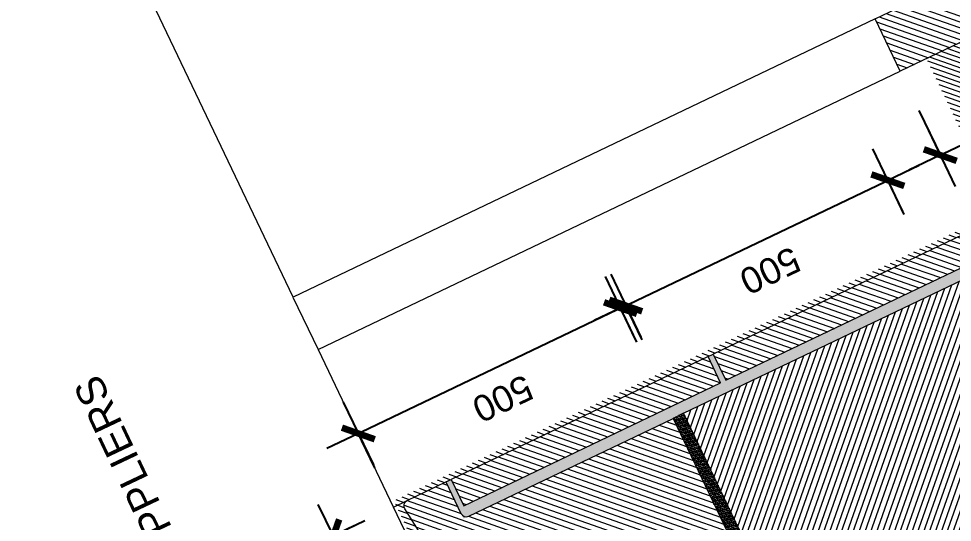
# Model space of a CAD drawing. Header units: metres. Extents: x 678805 to 1359287, y 2747329 to 5497370.
# Drawn here: x 679488.619 to 679490.226, y 2747422.507 to 2747423.374 of the extents above; entities that cross this region are included whole.
import ezdxf
from ezdxf import colors
from ezdxf.entities.mleader import LeaderData, LeaderLine
from ezdxf.math import Vec2, Vec3

# ---------------------------------------------------------------- set-up
doc = ezdxf.new("R2010")
doc.units = ezdxf.units.M
for name, color, linetype, true_color in [('02-L-Waterfeatures 01', 7, 'Continuous', 0x4da6ff), ('XREF_MON_WATERFEATURE$0$01-TX-Dimensions_1-25', 7, 'Continuous', 0x3f5f7f), ('XREF_MON_WATERFEATURE$0$EIT_3 TR sorra', 7, 'Continuous', 0xd8ceb0)]:
    doc.layers.add(name, color=color, linetype=linetype, true_color=true_color)
for name, color, linetype in [('XREF_MON_WATERFEATURE$0$01-TX', 7, 'Continuous'), ('XREF_MON_WATERFEATURE$0$02-L-Waterfeatures 02', 152, 'Continuous'), ('XREF_MON_WATERFEATURE$0$COTAUX', 7, 'Continuous')]:
    doc.layers.add(name, color=color, linetype=linetype)
doc.layers.add('XREF_MON_WATERFEATURE$0$02-L-projecció', color=7, linetype='Continuous', lineweight=5, true_color=0x636363)
doc.layers.add('XREF_MON_WATERFEATURE$0$02-L-projecció 2', color=7, linetype='Continuous', lineweight=5, true_color=0x636363)
doc.layers.add('XREF_MON_WATERFEATURE$0$02-L-seccionat', color=6, linetype='Continuous', lineweight=5)
doc.layers.add('XREF_MON_WATERFEATURE$0$3-TR Formigó', color=252, linetype='Continuous', lineweight=0)
doc.styles.add('XREF_MON_WATERFEATURE$0$Standard', font='arial.ttf')
doc.dimstyles.new('XREF_MON_WATERFEATURE$0$E20', dxfattribs={"dimscale": 0.03, "dimtxt": 1.5, "dimasz": 0.2, "dimexe": 0.1, "dimexo": 2.5, "dimgap": 1, "dimtad": 1, "dimdec": 0, "dimlfac": 1000, "dimzin": 0, "dimdsep": 46, "dimtxsty": 'XREF_MON_WATERFEATURE$0$Standard', "dimblk1": 'XREF_MON_WATERFEATURE$0$LINCOT200', "dimblk2": 'XREF_MON_WATERFEATURE$0$LINCOT200', "dimsah": 1, "dimcen": 0.1, "dimdle": 0.1, "dimclrt": 256, "dimadec": 0, "dimazin": 0, "dimtfac": 0.01538461538461539, "dimtdec": 0, "dimtofl": 0, "dimtmove": 0, "dimatfit": 3, "dimldrblk": 'XREF_MON_WATERFEATURE$0$LINCOT200', "dimfxl": 1, "dimtolj": 1, "dimtzin": 0, "dimarcsym": 0})
pattern_1 = [(44.99999999989516, (-45.99746788525954, 30.80656202230603), (-0.006735192090789537, 0.006735192090814185), [])]

# ---------------------------------------------------------------- blocks, each defined once
blk = doc.blocks.new('XREF_MON_WATERFEATURE$0$WaterFall Channel')
at = {"layer": 'XREF_MON_WATERFEATURE$0$3-TR Formigó'}
h = blk.add_hatch(dxfattribs=at)
h.set_pattern_fill('ANSI31', color=256, scale=0.002999999999999998, angle=-18.27604261032588, style=0)
h.set_pattern_definition(pattern_1)
h.paths.add_polyline_path([(0.09851920045912266, -5.111424252390862e-05), (-1.862645149230957e-09, -4.21903096139431e-05), (-1.586973667144775e-06, -0.3450375250540674), (0.09851920185610652, -0.3450375245884061)])
h = blk.add_hatch(dxfattribs=at)
h.set_pattern_fill('ANSI31', color=256, scale=0.002999999999999998, angle=-18.27604261032588, style=0)
h.set_pattern_definition(pattern_1)
edge = h.paths.add_edge_path()
edge.add_line((0.2580314185521885, -0.3999952720651739), (0.0985192027874291, -0.3999831625260413))
edge.add_line((0.0985192027874291, -0.3999831625260413), (0.09850334841758013, -0.3750360794365406))
edge.add_line((0.09850334841758013, -0.3750360794365406), (8.132075890898705e-06, -0.3750389693304896))
edge.add_line((8.132075890898705e-06, -0.3750389693304896), (2.610962837934494e-06, -0.4999805477447808))
edge.add_line((2.610962837934494e-06, -0.4999805477447808), (0.4298762682080269, -0.5000129554420709))
edge.add_line((0.4298762682080269, -0.5000129554420709), (0.4298762682080269, -0.1000000004656613))
edge.add_line((0.4298762682080269, -0.1000000004656613), (0.4998762682080269, -0.1000000004656613))
edge.add_line((0.4998762682080269, -0.1000000004656613), (0.4998762686548925, -0.02505663478112696))
edge.add_arc((0.4898366796350784, -0.02645006639107605), 0.01013582751127793, 7.901811386936648, 96.45579607710752)
edge.add_line((0.4886970412917435, -0.01637851120904088), (0.3952812625161918, -0.0274717642880464))
edge.add_line((0.3952812625161918, -0.0274717642880464), (0.2580314185521885, -0.3999952720651739))
at = {"layer": 'XREF_MON_WATERFEATURE$0$02-L-seccionat'}
blk.add_lwpolyline([(4.656612873077393e-10, -4.656612873077393e-10), (0.09851920325309038, -4.656612873077393e-10), (0.09851920325309038, -0.3899839207848978, 0.4141913255382975), (0.1085184440340928, -0.3999839207560771), (0.2510580586641579, -0.399994742634442, 0.3142384861403481), (0.260442213579803, -0.3934518925298635), (0.3931626223038822, -0.0332221772634832, -0.2820400704616889), (0.4013667897201669, -0.02674909950616764), (0.4886970412917435, -0.01637851120904088, -0.4492722296790671), (0.4998762696050107, -0.02630873816087842), (0.4998762682080269, -0.1000000004656613), (0.4398762682080269, -0.1000000004656613, 0.414213562373095), (0.4298762682080269, -0.1100000004656613), (0.4298762682080269, -0.5000129554420709), (-2.265442162752151e-06, -0.4999805482104421), (4.656612873077393e-10, -4.656612873077393e-10)], format="xyb", dxfattribs=at)
blk = doc.blocks.new('XREF_MON_WATERFEATURE$0$Font')
at = {"layer": 'XREF_MON_WATERFEATURE$0$02-L-Waterfeatures 02', "lineweight": 9, "transparency": 33554687}
h = blk.add_hatch(dxfattribs=at)
h.set_pattern_fill('ANSI31', color=256, scale=0.002499999999999999, angle=2.627825166700061e-09)
h.set_pattern_definition([(45.00000000262781, (2.000490661710501, -5.440017266664654), (-0.005612660075925642, 0.005612660075410798), [])])
edge = h.paths.add_edge_path()
edge.add_line((1.800098594278097, -3.495071627665311), (1.800098593346775, -3.890003673674994))
edge.add_line((1.800098594278097, -3.890003673732281), (1.959610812603994, -3.890065260306138))
edge.add_line((1.959610812366009, -3.890065260231495), (2.096860656330012, -3.517541752454367))
edge.add_line((2.096860656049103, -3.517541752196848), (2.19027643477313, -3.506399022962219))
edge.add_arc((2.191415851004422, -3.516470863949507), 0.01013608618583568, 7.903237830832325, 96.45436951496481, ccw=False)
edge.add_line((2.201455662027001, -3.515077146701515), (2.202041885885714, -5.200105970529839))
edge.add_line((2.202041886281222, -5.200105970725417), (2.501285507343709, -5.200105971191078))
edge.add_line((2.501285507343709, -5.200105971191078), (2.501455659450164, -4.650105970818549))
edge.add_line((2.501455658581108, -4.65010597044602), (2.211455659009516, -4.65010597044602))
edge.add_line((2.211455659009516, -4.650105970911682), (2.211455659932953, -3.49507162748836))
edge.add_line((2.211455659940839, -3.49507162719965), (1.800098594278097, -3.495071627665311))
at = {"layer": 'XREF_MON_WATERFEATURE$0$3-TR Formigó'}
h = blk.add_hatch(dxfattribs=at)
h.set_pattern_fill('ANSI31', color=256, scale=0.003, style=0)
h.set_pattern_definition([(44.99999999999999, (0, -5), (-0.006735192090801866, 0.006735192090801866), [])])
h.paths.add_polyline_path([(2.201455662492663, -3.600069988518953), (2.151455662213266, -3.600069988518953), (2.151455661281943, -4.090040805749595), (2.20145566156134, -4.090040805749595)])
h = blk.add_hatch(dxfattribs=at)
h.set_pattern_fill('ANSI31', color=256, scale=0.003, angle=90, style=0)
h.set_pattern_definition([(134.9999999999999, (-0.1498825298622251, -4.75), (-0.006735192090801866, -0.006735192090801866), [])])
h.paths.add_polyline_path([(2.851790636312217, -6.090015856549144), (2.13157313130796, -6.090020512230694), (2.131578129716218, -4.010067130904645), (1.701582640875131, -4.01006635883823), (1.701573647093028, -6.090021209558472), (0.3016637000255287, -6.09002095181495), (0.3016637000255287, -6.440020944923162), (2.851790636312217, -6.440016289474443)])
h = blk.add_hatch(dxfattribs=at)
h.set_pattern_fill('ANSI31', color=256, scale=0.003, style=0)
h.set_pattern_definition([(44.99999999999999, (0, -5.499970846110955), (-0.006735192090801866, 0.006735192090801866), [])])
h.paths.add_polyline_path([(2.20145566156134, -4.100040834862739), (2.151455661281943, -4.100040834862739), (2.151455662213266, -4.590011651627719), (2.20145566156134, -4.590011652093381)])
h = blk.add_hatch(dxfattribs=at)
h.set_pattern_fill('ANSI31', color=256, scale=0.003, style=0)
h.set_pattern_definition([(44.99999999999999, (5.622720345854759e-05, -5.900065164547414), (-0.006735192090801866, 0.006735192090801866), [])])
h.paths.add_polyline_path([(2.501719926483929, -4.600105970865116), (2.601719926577061, -4.600105970632285), (2.601719924714416, -5.190105970948935), (2.501719924621284, -5.190105970948935)])
at = {"layer": 'XREF_MON_WATERFEATURE$0$EIT_3 TR sorra'}
h = blk.add_hatch(dxfattribs=at)
h.set_pattern_fill('ANSI36', color=256, scale=0.001075000000000009, angle=-1.014200710357327, style=0, double=1)
h.set_pattern_definition([(43.98579928964266, (0, -5), (0.001927275125572216, 0.006603891924043958), [0.00853281250000007, -0.001706562500000014, 0, -0.001706562500000014])])
h.paths.add_polyline_path([(2.131572616286576, -5.200105970725417), (2.20145566156134, -5.200105970958248), (2.201455662027001, -5.190105971181765), (2.151455661747605, -5.190105970948935), (2.151455662213266, -4.600011681206524), (2.201455661095679, -4.600011680740863), (2.20145566156134, -4.590011680964381), (2.151455662213266, -4.590011651627719), (2.151455661281943, -4.100040805758908), (2.20145566156134, -4.100040805758908), (2.20145566156134, -4.090040805749595), (2.151455661281943, -4.090040805749595), (2.151455662213266, -3.600069988518953), (2.201455662492663, -3.600069988518953), (2.201455662027001, -3.590069988742471), (2.131455662194639, -3.590069988742471)])
h = blk.add_hatch(dxfattribs=at)
h.set_pattern_fill('ANSI36', color=256, scale=0.001075000000000009, angle=-1.014200710357327, style=0, double=1)
h.set_pattern_definition([(43.98579928964266, (0, 0), (0.001927275125572216, 0.006603891924043958), [0.00853281250000007, -0.001706562500000014, 0, -0.001706562500000014])])
h.paths.add_polyline_path([(1.701547998469323, -3.990050534252077), (1.70157712791115, -4.010066770482808), (2.131572617217898, -4.010066719260067), (2.131455662194639, -3.990082943579182)])
at = {"layer": 'XREF_MON_WATERFEATURE$0$02-L-projecció'}
blk.add_lwpolyline([(2.131572617217898, -4.010066719260067), (2.131455662194639, -3.990082943812013)], dxfattribs=at)
at = {"layer": 'XREF_MON_WATERFEATURE$0$02-L-projecció 2'}
for points in [[(1.800098596606404, -3.490071625914425), (2.20145566156134, -3.490071626380086), (2.201455662027001, -3.515077146701515)], [(2.20145566156134, -3.490071626380086), (2.501276037655771, -3.490097193513066)], [(2.501276074908674, -3.490040553268045), (2.601170928217471, -3.490105711389333)], [(2.501663699746132, -3.490040806122124), (2.501719926483929, -4.600105970865116)], [(2.601511613465846, -4.600105970632285), (2.601511616725475, -3.490105711156502)], [(2.601567843463272, -3.49010597076267), (4.401579393539578, -3.490105972625315)]]:
    blk.add_lwpolyline(points, dxfattribs=at)
at = {"layer": 'XREF_MON_WATERFEATURE$0$02-L-seccionat'}
for points in [[(2.201455662027001, -3.590069988742471), (2.201455662492663, -3.600069988518953)], [(2.131572617217898, -4.010066719260067), (2.131572616286576, -6.090020486619323), (2.851790636312217, -6.090018170652911), (2.851790636312217, -6.440018577966839), (0.3016637000255287, -6.440020944923162), (0.30166370049119, -6.090021080803126), (1.701573131140321, -6.090021080803126), (1.70157712791115, -4.010066770482808), (2.131572617217898, -4.010066719260067)], [(2.20145566156134, -4.090040834853426), (2.20145566156134, -4.100040834862739)]]:
    blk.add_lwpolyline(points, dxfattribs=at)
for points in [[(2.201455662492663, -3.600069988518953), (2.151455662213266, -3.600069988518953), (2.151455661281943, -4.090040805749595), (2.20145566156134, -4.090040805749595)], [(2.20145566156134, -4.100040834862739), (2.151455661281943, -4.100040834862739), (2.151455662213266, -4.590011651627719), (2.20145566156134, -4.590011652093381)], [(2.501719926483929, -4.600105970865116), (2.601719926577061, -4.600105970632285), (2.601719924714416, -5.190105970948935), (2.501719924621284, -5.190105970948935)]]:
    blk.add_lwpolyline(points, close=True, dxfattribs=at)
blk.add_blockref('XREF_MON_WATERFEATURE$0$WaterFall Channel', (1.701579393353313, -3.490069988183677))
blk = doc.blocks.new('XREF_MON_WATERFEATURE$0$LINCOT200')
for p, q in [((0, -9.999961704014428), (0, 10.00003829598555)), ((3.694822225952521e-13, 3.829598557558711e-05), (10.00000000000051, 3.829598557558711e-05))]:
    blk.add_line(p, q)
at = {"const_width": 1.875}
blk.add_lwpolyline([(3.535533801624467, -3.535495714255788), (-3.535533950636761, 3.535572157214077)], dxfattribs=at)
at = {"layer": 'XREF_MON_WATERFEATURE$0$COTAUX'}
blk.add_line((0, 0), (-1.249999999999915, 0), dxfattribs=at)
blk = doc.blocks.new('*D661')
at = {"layer": 'DEFPOINTS', "color": 0, "transparency": 16777216}
for p in [(679489.2642701251, 2747422.533612148), (679489.1607814875, 2747422.48412287), (679489.4799373138, 2747422.082623488)]:
    blk.add_point(p, dxfattribs=at)
at = {"layer": 'XREF_MON_WATERFEATURE$0$01-TX-Dimensions_1-25', "color": 0, "lineweight": -2, "transparency": 16777216}
for p, q in [((679489.196608713, 2747422.501255799), (679489.1580750308, 2747422.482828615)), ((679489.3738601683, 2747422.038547122), (679489.1633699954, 2747422.478709956)), ((679489.4122759018, 2747422.050267139), (679489.3737422195, 2747422.031839955))]:
    blk.add_line(p, q, dxfattribs=at)
at = {"layer": 'XREF_MON_WATERFEATURE$0$01-TX-Dimensions_1-25', "color": 0, "lineweight": -2, "transparency": 16777216, "xscale": 0.006, "yscale": 0.006, "zscale": 0.006}
for p, rotation in [((679489.1607814875, 2747422.48412287), 115.5575828866667), ((679489.3764486762, 2747422.033134209), 295.5575828866667)]:
    blk.add_blockref('XREF_MON_WATERFEATURE$0$LINCOT200', p, dxfattribs=dict(at, rotation=rotation))
at = {"layer": 'XREF_MON_WATERFEATURE$0$01-TX-Dimensions_1-25', "transparency": 16777216, "insert": (679489.2208228632, 2747422.235773833), "char_height": 0.045, "attachment_point": 5, "rotation": 115.55758288666671, "style": 'XREF_MON_WATERFEATURE$0$Standard'}
blk.add_mtext('\\A1;500', dxfattribs=at)
blk = doc.blocks.new('*D662')
at = {"layer": 'DEFPOINTS', "color": 0, "transparency": 16777216}
for p in [(679489.6548846063, 2747422.875899067), (679489.715402528, 2747422.749348077), (679489.2643162379, 2747422.5336342)]:
    blk.add_point(p, dxfattribs=at)
at = {"layer": 'XREF_MON_WATERFEATURE$0$01-TX-Dimensions_1-25', "color": 0, "lineweight": -2, "transparency": 16777216}
for p, q in [((679489.6830461791, 2747422.817009488), (679489.6535903527, 2747422.878605523)), ((679489.2092112297, 2747422.662773699), (679489.6494716938, 2747422.873310558)), ((679489.2319598892, 2747422.601295611), (679489.2025040626, 2747422.662891647))]:
    blk.add_line(p, q, dxfattribs=at)
at = {"layer": 'XREF_MON_WATERFEATURE$0$01-TX-Dimensions_1-25', "color": 0, "lineweight": -2, "transparency": 16777216, "xscale": 0.006, "yscale": 0.006, "zscale": 0.006}
for p, rotation in [((679489.6548846067, 2747422.875899067), 25.55758288666668), ((679489.2037983165, 2747422.66018519), 205.5575828866667)]:
    blk.add_blockref('XREF_MON_WATERFEATURE$0$LINCOT200', p, dxfattribs=dict(at, rotation=rotation))
at = {"layer": 'XREF_MON_WATERFEATURE$0$01-TX-Dimensions_1-25', "transparency": 16777216, "insert": (679489.4521961678, 2747422.72024991), "char_height": 0.045, "attachment_point": 5, "rotation": 205.5575828866667, "style": 'XREF_MON_WATERFEATURE$0$Standard'}
blk.add_mtext('\\A1;500', dxfattribs=at)
blk = doc.blocks.new('*D663')
at = {"layer": 'DEFPOINTS', "color": 0, "transparency": 16777216}
for p in [(679490.1149791833, 2747423.095921052), (679490.1754972048, 2747422.969369852), (679489.7244211253, 2747422.753660857)]:
    blk.add_point(p, dxfattribs=at)
at = {"layer": 'XREF_MON_WATERFEATURE$0$01-TX-Dimensions_1-25', "color": 0, "lineweight": -2, "transparency": 16777216}
for p, q in [((679489.6693160167, 2747422.882800565), (679490.109566271, 2747423.093332543)), ((679490.1431408563, 2747423.037031263), (679490.1136849299, 2747423.098627507)), ((679489.6920647768, 2747422.821322268), (679489.6626088498, 2747422.882918513))]:
    blk.add_line(p, q, dxfattribs=at)
at = {"layer": 'XREF_MON_WATERFEATURE$0$01-TX-Dimensions_1-25', "color": 0, "lineweight": -2, "transparency": 16777216, "xscale": 0.006, "yscale": 0.006, "zscale": 0.006}
for p, rotation in [((679490.1149791839, 2747423.095921051), 25.55758288666668), ((679489.6639031038, 2747422.880212057), 205.5575828866667)]:
    blk.add_blockref('XREF_MON_WATERFEATURE$0$LINCOT200', p, dxfattribs=dict(at, rotation=rotation))
at = {"layer": 'XREF_MON_WATERFEATURE$0$01-TX-Dimensions_1-25', "transparency": 16777216, "insert": (679489.9122958501, 2747422.940274335), "char_height": 0.045, "attachment_point": 5, "rotation": 205.5575828866667, "style": 'XREF_MON_WATERFEATURE$0$Standard'}
blk.add_mtext('\\A1;500', dxfattribs=at)
blk = doc.blocks.new('*D664')
at = {"layer": 'DEFPOINTS', "color": 0, "transparency": 16777216}
for p in [(679490.6774880126, 2747423.542257828), (679490.746509295, 2747423.397925184), (679490.1361967145, 2747423.283407038)]:
    blk.add_point(p, dxfattribs=at)
at = {"layer": 'XREF_MON_WATERFEATURE$0$01-TX-Dimensions_1-25', "color": 0, "lineweight": -2, "transparency": 16777216}
for p, q in [((679490.7098443623, 2747423.474596415), (679490.7478035495, 2747423.395218726)), ((679490.2106309118, 2747423.141662898), (679490.7410963826, 2747423.395336675)), ((679490.168553064, 2747423.215745625), (679490.2065122526, 2747423.136367934))]:
    blk.add_line(p, q, dxfattribs=at)
at = {"layer": 'XREF_MON_WATERFEATURE$0$01-TX-Dimensions_1-25', "color": 0, "lineweight": -2, "transparency": 16777216, "xscale": 0.006, "yscale": 0.006, "zscale": 0.006}
for p, rotation in [((679490.7465092955, 2747423.397925183), 25.55758288666668), ((679490.2052179986, 2747423.13907439), 205.5575828866667)]:
    blk.add_blockref('XREF_MON_WATERFEATURE$0$LINCOT200', p, dxfattribs=dict(at, rotation=rotation))
at = {"layer": 'XREF_MON_WATERFEATURE$0$01-TX-Dimensions_1-25', "transparency": 16777216, "insert": (679490.4987183533, 2747423.220707568), "char_height": 0.045, "attachment_point": 5, "rotation": 205.5575828866667, "style": 'XREF_MON_WATERFEATURE$0$Standard'}
blk.add_mtext('\\A1;600', dxfattribs=at)
blk = doc.blocks.new('XREF_MON_WATERFEATURE')
at = {"rotation": 115.5575828960451}
blk.add_blockref('XREF_MON_WATERFEATURE$0$Font', (679487.0654881514, 2747419.041906541), dxfattribs=at)
at = {"layer": 'XREF_MON_WATERFEATURE$0$01-TX-Dimensions_1-25'}
for base, p1, p2, angle, picture, middle in [((679490.746509295, 2747423.397925184), (679490.136196714, 2747423.283407037), (679490.6774880121, 2747423.542257827), 205.5575828866667, '*D664', (679490.4987183535, 2747423.220707568)), ((679489.1607814875, 2747422.48412287), (679489.4799373139, 2747422.082623488), (679489.2642701251, 2747422.533612148), 115.5575828866667, '*D661', (679489.2208228633, 2747422.235773833))]:
    dim = blk.add_linear_dim(base=base, p1=p1, p2=p2, angle=angle, dimstyle='XREF_MON_WATERFEATURE$0$E20', dxfattribs=at)
    dim.commit()
    dim.dimension.update_dxf_attribs({"geometry": picture, "text_midpoint": middle})
for p1, p2, distance, picture, middle in [((679489.724421125, 2747422.753660856), (679490.1754972046, 2747422.969369851), 0.14027700241967125, '*D663', (679489.9122958502, 2747422.940274335)), ((679489.2643162375, 2747422.533634199), (679489.7154025275, 2747422.749348076), 0.14027676976342165, '*D662', (679489.4521961679, 2747422.72024991))]:
    dim = blk.add_aligned_dim(p1=p1, p2=p2, distance=distance, dimstyle='XREF_MON_WATERFEATURE$0$E20', dxfattribs=at)
    dim.commit()
    dim.dimension.update_dxf_attribs({"geometry": picture, "text_midpoint": middle})
at = {"layer": 'XREF_MON_WATERFEATURE$0$01-TX'}
ml = blk.add_multileader_mtext('Standard', dxfattribs=at)
ml.set_content('WATER SUPPLIERS', color=256, style='XREF_MON_WATERFEATURE$0$Standard')
ml.set_leader_properties()
ml.build(insert=Vec2(0, 0))
ml.multileader.update_dxf_attribs({"dogleg_length": 0.07692307692307693, "arrow_head_size": 0.01923076923076923})
ctx = ml.context
ctx.base_point, ctx.char_height, ctx.arrow_head_size, ctx.landing_gap_size, ctx.plane_origin, ctx.plane_x_axis, ctx.plane_y_axis = Vec3(679489.0275745562, 2747422.137133942), 0.05, 0.01923076923076923, 0.01923076923076923, Vec3(679490.3645115844, 2747421.046875456), Vec3(-0.4281212612115987, 0.9037212986859335), Vec3(-0.9037212986859335, -0.4281212612115987)
notes = []
notes.append((ctx, [(0, (1, 1, 0), (679489.0440407585, 2747422.102375431), (-0.4281212612115987, 0.9037212986859335), 0.03846153846153853, [(0, [(679489.8292958413, 2747422.193231252)], 0, [])])]))
ctx.mtext.insert, ctx.mtext.text_direction, ctx.mtext.rotation, ctx.mtext.flow_direction = Vec3(679488.9963631389, 2747422.143627646), Vec3(-0.4281212612115987, 0.9037212986859335), 1.564072090888421, 5
for ctx, leaders in notes:
    for number, flags, end, landing, length, lines in leaders:
        leader = LeaderData()
        leader.index, (leader.has_last_leader_line, leader.has_dogleg_vector, leader.attachment_direction) = number, flags
        leader.last_leader_point, leader.dogleg_vector, leader.dogleg_length = Vec3(end), Vec3(landing), length
        for number, points, colour, breaks in lines:
            line = LeaderLine()
            line.index, line.vertices, line.color, line.breaks = number, Vec3.list(points), colors.encode_raw_color(colour), breaks
            leader.lines.append(line)
        ctx.leaders.append(leader)

msp = doc.modelspace()

# ---------------------------------------------------------------- block references
at = {"layer": '02-L-Waterfeatures 01', "color": 18, "true_color": 0x000000}
msp.add_blockref('XREF_MON_WATERFEATURE', (0, 0), dxfattribs=at)

doc.saveas('drawing.dxf')
